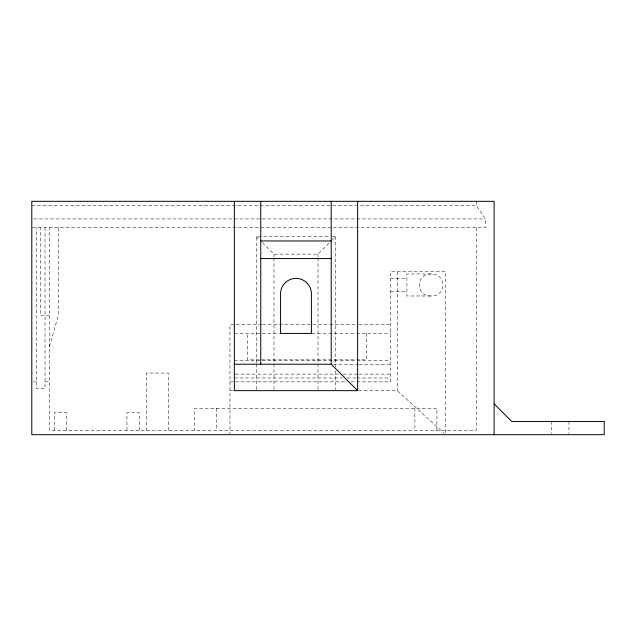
<?xml version="1.0" encoding="UTF-8"?>
<svg xmlns="http://www.w3.org/2000/svg" width="636" height="636" viewBox="0 0 636 636"><rect width="100%" height="100%" fill="white"/><g stroke="black" fill="none" stroke-linecap="round" stroke-linejoin="round"><path stroke-width="0.48" stroke-dasharray="3.18 2.39" d="M49.409 346.62L58.218 315.798L58.218 227.736M262.453 242.642L273.973 254.154L318 254.154L329.52 242.642M332.223 239.931L335.609 236.544L330.656 236.544M431.097 273.973C415.491 273.432 415.491 296.527 431.097 295.986C446.711 296.527 446.711 273.432 431.097 273.973L406.905 273.973L406.905 295.986L431.097 295.986M31.8 205.722L476.507 205.722L485.316 218.927L485.316 227.736L31.8 227.736M33.788 218.927L485.316 218.927M256.356 362.989L256.356 236.544L329.671 236.544M390.647 278.369L406.905 278.369M390.647 291.582L406.905 291.582M49.409 315.798L40.609 315.798L40.609 227.736M261.682 324.606L229.938 324.606L229.938 433.704M262.676 324.606L357.917 324.606M358.903 324.606L390.647 324.606M234.342 333.407L279.252 333.407M311.942 333.407L390.647 333.407M234.342 360.381L356.025 360.381M357.011 360.381L390.647 360.381M333.272 364.229L358.004 364.229M358.99 364.229L390.647 364.229M235.328 374.143L338.217 374.143M343.162 374.143L358.004 374.143M358.99 374.143L390.647 374.143M234.342 377.991L342.176 377.991M347.121 377.991L356.025 377.991M357.011 377.991L390.647 377.991M33.565 381.846L36.204 381.846M45.013 381.846L49.409 381.846M229.938 381.846L347.121 381.846M350.969 381.846L356.025 381.846M356.923 381.846L390.647 381.846L390.647 271.771L445.693 271.771L445.693 433.688M229.938 390.647L232.911 390.647M358.64 390.647L397.254 390.647L444.222 433.347M256.356 236.544L259.742 239.931M568.974 421.469L568.974 433.736M551.364 421.469L551.364 433.736M476.507 201.318L476.507 205.722M476.507 227.736L476.507 430.278L49.409 430.278L49.409 227.736M436.884 430.278L436.884 408.264L194.711 408.264L194.711 430.278M414.871 408.264L414.871 430.278M397.254 271.771L397.254 390.647M366.431 333.407L366.431 359.833L247.547 359.833L247.547 333.407M335.609 236.544L335.609 366.94M335.609 370.891L335.609 389.661M318 254.154L318 257.119M318 258.113L318 362.957M318 363.943L318 389.661M273.973 254.154L273.973 257.119M273.973 258.113L273.973 362.957M273.973 363.943L273.973 389.661M256.356 363.975L256.356 389.661M216.733 408.264L216.733 430.278M168.294 430.278L168.294 373.038L146.28 373.038L146.28 430.278M139.236 430.278L139.236 412.669L126.906 412.669L126.906 430.278M66.581 430.278L66.581 412.669L54.259 412.669L54.259 430.278M45.013 227.736L45.013 388.453L36.204 388.453L36.204 227.736"/><path stroke-width="0.95" d="M260.76 240.949L331.213 240.949M260.76 258.558L331.213 258.558M280.245 333.407L311.942 333.407M234.342 364.229L331.213 364.229L357.631 390.647L234.342 390.647L234.342 201.318M494.124 403.86L511.734 421.469L604.2 421.469L604.2 434.682L31.8 434.682L31.8 201.318L494.124 201.318L494.124 434.682M357.631 201.318L357.631 390.647M331.213 201.318L331.213 364.229M311.394 333.407L311.394 293.784A15.407 15.407 0 0 0 295.986 278.369A15.407 15.407 0 0 0 280.571 293.784L280.571 333.407M260.76 201.318L260.76 364.229"/></g></svg>
